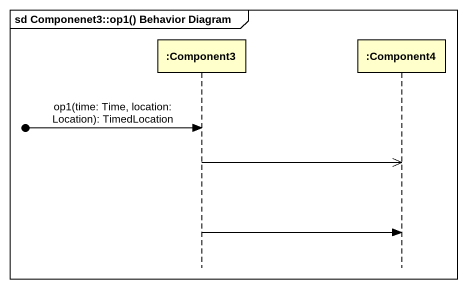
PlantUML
@startuml
mainframe sd Componenet3::op1() Behavior Diagram
hide footbox
participant ":Component3" as Component3
participant ":Component4" as Component4

[o-> Component3 : op1(time: Time, location: Location): TimedLocation
Component3 ->> Component4
Component3 -> Component4
@enduml
